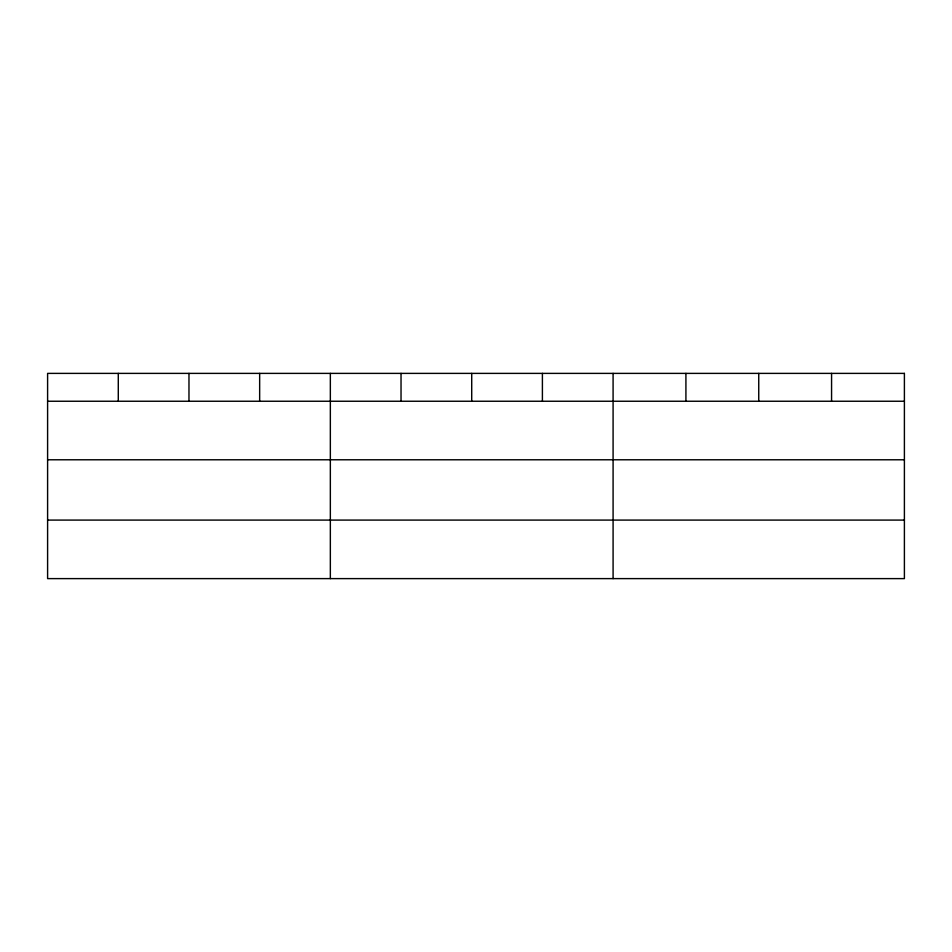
<?xml version="1.0" encoding="UTF-8"?>
<svg xmlns="http://www.w3.org/2000/svg" width="952" height="952" viewBox="0 0 952 952"><rect width="100%" height="100%" fill="white"/><g stroke="black" fill="none" stroke-linecap="round" stroke-linejoin="round"><path stroke-width="1.43" d="M47.6 401.244L904.4 401.244M47.6 459.78L904.4 459.78M47.6 520.09L904.4 520.09M831.572 373.386L831.572 401.244M758.744 373.386L758.744 401.244M685.916 373.386L685.916 401.244M613.088 373.386L613.088 578.614M542.402 373.386L542.402 401.244M471.716 373.386L471.716 401.244M401.03 373.386L401.03 401.244M330.344 373.386L330.344 578.614M259.658 373.386L259.658 401.244M188.972 373.386L188.972 401.244M118.286 373.386L118.286 401.244M904.4 373.386L47.6 373.386L47.6 578.614L904.4 578.614L904.4 373.386"/></g></svg>
